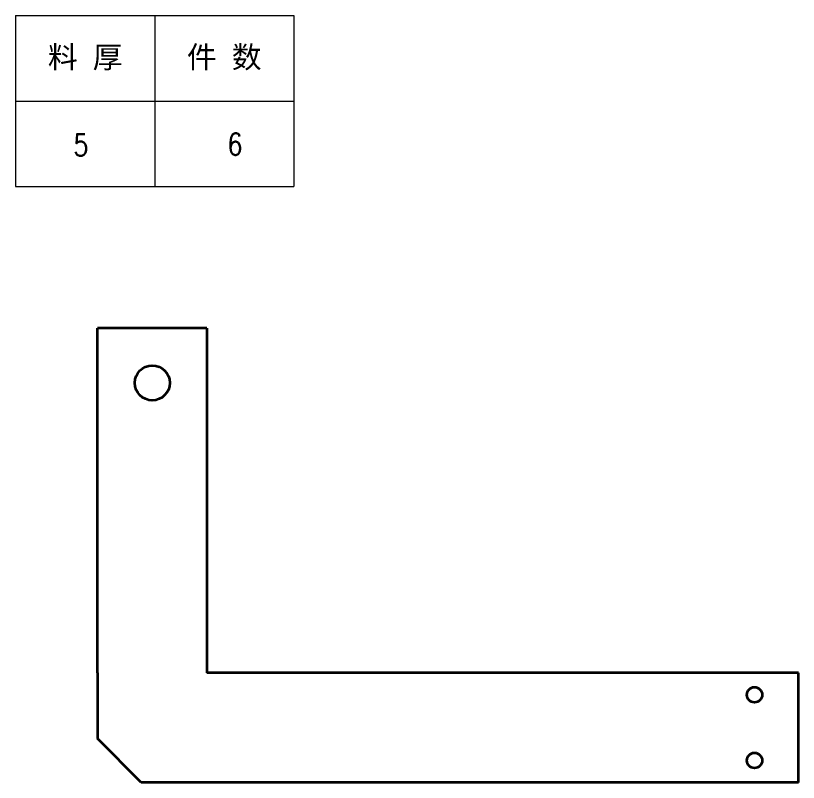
# Model space of a CAD drawing. Header units: millimetres. Extents: x 1333 to 142399, y -42879 to -5704.
# Drawn here: x 75113.3 to 75470.6, y -10356.9 to -10006.7 of the extents above; entities that cross this region are included whole.
import ezdxf
from ezdxf.enums import TextEntityAlignment as Align

# ---------------------------------------------------------------- set-up
doc = ezdxf.new("R2010")
doc.units = ezdxf.units.MM
doc.header["$LTSCALE"] = 0.5
doc.layers.add('标注线', color=3, linetype='Continuous', lineweight=18)
doc.layers.add('粗实线', color=7, linetype='Continuous', lineweight=35)
doc.styles.add('DIM', font='romans.shx', dxfattribs={"width": 0.8, "bigfont": 'bigfont.shx'})
doc.styles.get("Standard").update_dxf_attribs({"font": 'simplex.shx'})

# ---------------------------------------------------------------- blocks, each defined once
blk = doc.blocks.new('*T234')
at = {"color": 0, "linetype": 'ByBlock', "lineweight": -2, "transparency": 16777216}
for p, q in [((0, 0), (127, 0)), ((0, 0), (0, -78)), ((63.5, 0), (63.5, -78)), ((127, 0), (127, -78)), ((0, -39), (127, -39)), ((0, -78), (127, -78))]:
    blk.add_line(p, q, dxfattribs=at)
at = {"color": 0, "transparency": 16777216, "char_height": 10, "width": 60.5, "attachment_point": 5}
for s, insert in [('{\\fSimSun|b0|i0|c134|p2;料 厚}', (31.75, -19.5)), ('{\\fSimSun|b0|i0|c134|p2;件 数}', (95.25, -19.5))]:
    blk.add_mtext(s, dxfattribs=dict(at, insert=insert))
blk = doc.blocks.new('拆图参数')
blk.add_blockref('*T234', (-63.5, 78))
at = {"style": 'DIM', "width": 0.8}
blk.add_attdef('6', text='', height=10, dxfattribs=at).set_placement((-37.13, 18.91), align=Align.MIDDLE_LEFT)
blk.add_attdef('1', text='', height=10, dxfattribs=at).set_placement((36.65, 19.27), align=Align.MIDDLE_CENTER)

msp = doc.modelspace()

# ---------------------------------------------------------------- linework, layer by layer
at = {"layer": '粗实线', "ltscale": 0.25}
for p, q in [((75150.63, -10306.913), (75150.63, -10149.413)), ((75200.63, -10149.413), (75200.63, -10306.913))]:
    msp.add_line(p, q, dxfattribs=at)
at = {"layer": '粗实线'}
for p, q in [((75200.63, -10149.413), (75150.63, -10149.413)), ((75150.63, -10306.913), (75150.63, -10336.913)), ((75470.63, -10306.913), (75200.63, -10306.913)), ((75470.63, -10356.913), (75470.63, -10306.913)), ((75170.63, -10356.913), (75150.63, -10336.913)), ((75470.63, -10356.913), (75170.63, -10356.913))]:
    msp.add_line(p, q, dxfattribs=at)
for centre, radius in [((75175.63, -10174.413), 8), ((75450.63, -10316.913), 3.5), ((75450.63, -10346.913), 3.5)]:
    msp.add_circle(centre, radius, dxfattribs=at)

# ---------------------------------------------------------------- block references
at = {"layer": '标注线'}
msp.add_blockref('拆图参数', (75176.771, -10084.658), dxfattribs=at).add_auto_attribs({'1': '6', '6': '5'})

doc.saveas('drawing.dxf')
